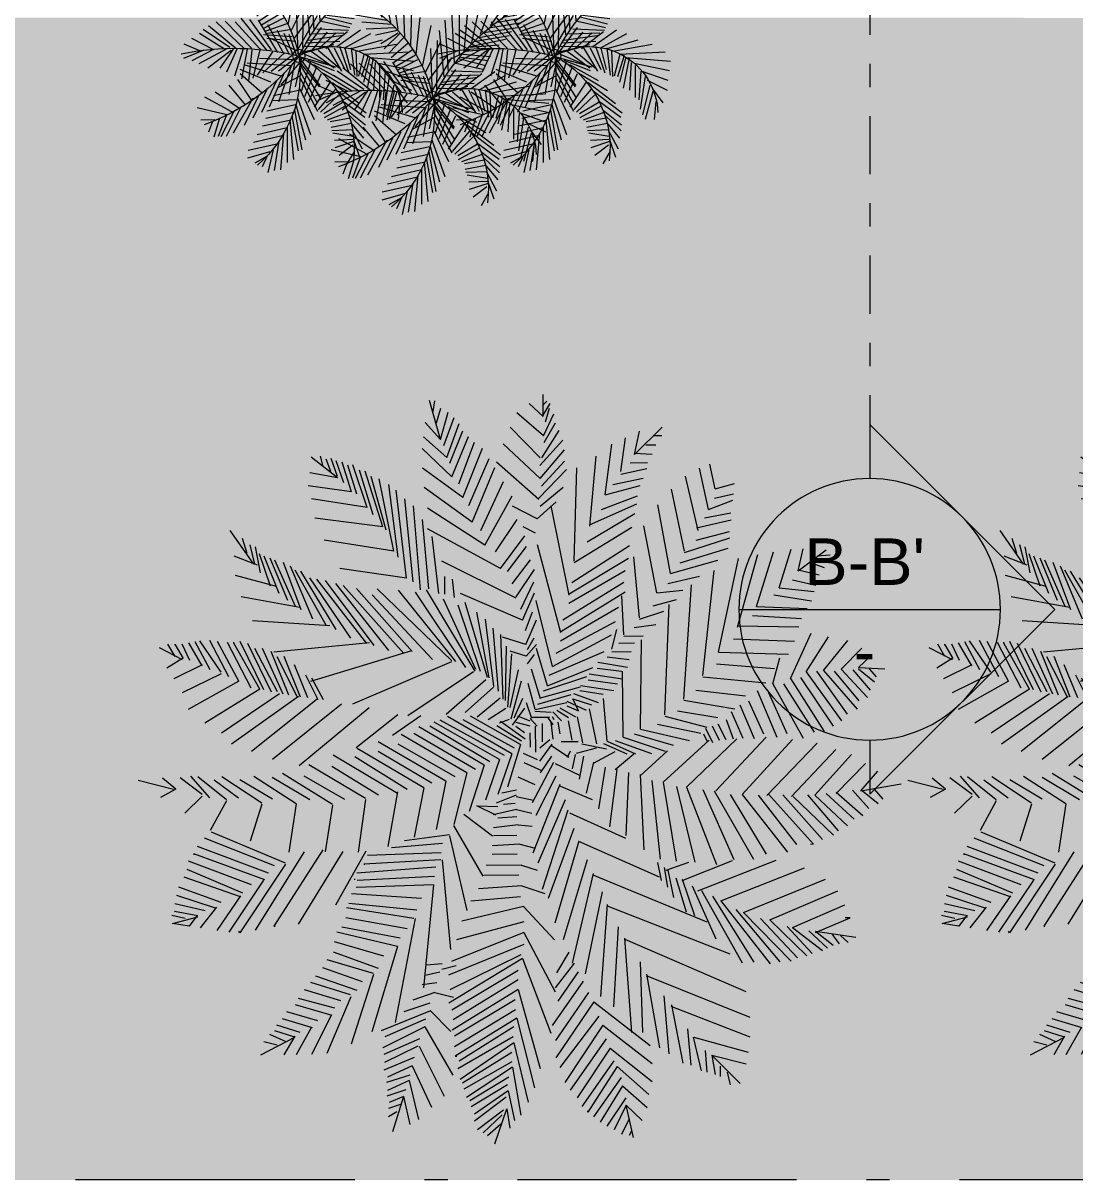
# Model space of a CAD drawing. Header units: metres. Extents: x 8 to 2416, y -346 to 476.
# Drawn here: x 37.079 to 41.602, y 27.957 to 32.933 of the extents above; entities that cross this region are included whole.
import ezdxf
from ezdxf.enums import TextEntityAlignment as Align

# ---------------------------------------------------------------- set-up
doc = ezdxf.new("R2010")
doc.units = ezdxf.units.M
for name, pattern in [('ACAD_ISO10W100', [18, 12, -3, 0, -3]), ('CONTINU', [0]), ('DASHDOT', [1, 0.5, -0.25, 0, -0.25])]:
    doc.linetypes.add(name, pattern=pattern)
for name, color, linetype, lineweight in [('A-ANNO-TEXT', 251, 'Continuous', 13), ('A-SECT-IDEN', 251, 'CONTINU', 9), ('ARBOLES', 86, 'Continuous', 0)]:
    doc.layers.add(name, color=color, linetype=linetype, lineweight=lineweight)
doc.layers.add('grama', color=7, linetype='Continuous', lineweight=0, true_color=0x698c45)
doc.layers.add('SOLAR', color=7, linetype='ACAD_ISO10W100', lineweight=9, true_color=0xff1414)
doc.styles.add('BOLD', font='timesbd.ttf', dxfattribs={"height": 0.45})
doc.styles.add('ESC50-2mm', font='arial.ttf', dxfattribs={"height": 0.1})

# ---------------------------------------------------------------- blocks, each defined once
blk = doc.blocks.new('palma a')
at = {"layer": 'ARBOLES', "color": 87, "true_color": 0x4f6a34}
for p, q in [((1165.1491, 93.9797), (1165.1481, 94.0971)), ((1164.6026, 93.8575), (1164.5432, 94.0642)), ((1164.5634, 94.0063), (1164.5709, 94.0621)), ((1164.5801, 93.9449), (1164.6036, 94.0239)), ((1165.1491, 93.9797), (1165.074, 94.0481)), ((1165.1446, 94.0383), (1165.1686, 94.0616)), ((1165.1491, 93.9866), (1165.1858, 94.0491)), ((1165.1615, 93.9501), (1165.1824, 94.0233)), ((1164.6026, 93.8575), (1164.5195, 93.9465)), ((1164.6026, 93.8575), (1164.6424, 94.0029)), ((1164.6188, 93.8242), (1164.674, 93.9746)), ((1165.1501, 93.8761), (1165.0092, 93.9992)), ((1165.1501, 93.8761), (1165.2049, 93.994)), ((1164.6363, 93.7611), (1164.7005, 93.9412)), ((1164.6519, 93.7303), (1164.7204, 93.902)), ((1165.1324, 93.7585), (1164.9726, 93.9229)), ((1165.1418, 93.7586), (1165.2337, 93.9045)), ((1165.1544, 93.8404), (1165.2154, 93.9448)), ((1165.6355, 93.7768), (1165.7834, 93.9231)), ((1165.6355, 93.7768), (1165.6624, 93.9014)), ((1164.6363, 93.7611), (1164.512, 93.8705)), ((1164.6619, 93.6577), (1164.7504, 93.8726)), ((1164.6987, 93.6212), (1164.7829, 93.8429)), ((1165.1334, 93.648), (1164.9361, 93.8328)), ((1165.1312, 93.7172), (1165.2539, 93.8529)), ((1165.479, 93.5613), (1165.5139, 93.831)), ((1165.5618, 93.6864), (1165.5882, 93.8662)), ((1165.6956, 93.8279), (1165.7494, 93.8284)), ((1165.7355, 93.8782), (1165.7813, 93.8786)), ((1164.0534, 93.6523), (1163.9127, 93.7616)), ((1163.9764, 93.7128), (1163.9624, 93.7684)), ((1164.6619, 93.6577), (1164.5043, 93.8083)), ((1164.7204, 93.5477), (1164.825, 93.8111)), ((1165.1334, 93.648), (1165.2625, 93.8011)), ((1165.3966, 93.3948), (1165.4306, 93.7681)), ((1165.6355, 93.7837), (1165.7287, 93.7776)), ((1164.017, 93.6863), (1163.9922, 93.7514)), ((1164.0534, 93.6592), (1164.0196, 93.7556)), ((1164.0875, 93.6254), (1164.0461, 93.7423)), ((1164.0774, 93.7354), (1164.0774, 93.7354)), ((1164.1281, 93.577), (1164.0774, 93.7354)), ((1164.1554, 93.5645), (1164.1082, 93.7197)), ((1164.2111, 93.4949), (1164.135, 93.7221)), ((1164.7204, 93.5477), (1164.5052, 93.7047)), ((1164.7535, 93.5044), (1164.8617, 93.7552)), ((1164.7709, 93.4169), (1164.8917, 93.7081)), ((1165.1251, 93.5375), (1164.8997, 93.7358)), ((1165.1403, 93.6078), (1165.2629, 93.7415)), ((1165.3144, 93.2076), (1165.3286, 93.705)), ((1165.5619, 93.6725), (1165.7014, 93.7014)), ((1165.613, 93.733), (1165.7045, 93.7338)), ((1166.0295, 93.4833), (1165.981, 93.7039)), ((1166.0659, 93.5941), (1166.0367, 93.7251)), ((1163.9052, 93.6787), (1163.9052, 93.6787)), ((1164.0534, 93.6523), (1163.9052, 93.6787)), ((1164.2425, 93.4557), (1164.1704, 93.6934)), ((1164.2942, 93.392), (1164.2011, 93.6882)), ((1164.3132, 93.3737), (1164.2326, 93.6593)), ((1164.3529, 93.2613), (1164.2755, 93.6474)), ((1165.125, 93.5444), (1165.2728, 93.6976)), ((1165.5198, 93.6169), (1165.681, 93.651)), ((1165.9746, 93.3723), (1165.9068, 93.6618)), ((1164.1281, 93.577), (1163.8976, 93.6095)), ((1164.3764, 93.2301), (1164.3272, 93.616)), ((1164.42, 93.1168), (1164.3665, 93.586)), ((1164.5144, 93.6011), (1164.5144, 93.6011)), ((1164.7709, 93.4169), (1164.5144, 93.6011)), ((1164.8166, 93.3723), (1164.9382, 93.6329)), ((1165.1331, 93.502), (1165.2561, 93.603)), ((1165.479, 93.5613), (1165.665, 93.6113)), ((1165.901, 93.2611), (1165.8329, 93.592)), ((1166.0659, 93.5941), (1166.1681, 93.6226)), ((1163.9146, 93.5406), (1163.9146, 93.5406)), ((1164.2111, 93.4949), (1163.9146, 93.5406)), ((1164.4556, 93.0981), (1164.4113, 93.5398)), ((1164.8378, 93.2932), (1164.9835, 93.5569)), ((1165.1167, 93.4338), (1165.2184, 93.5245)), ((1165.3965, 93.4017), (1165.6472, 93.5144)), ((1165.459, 93.4837), (1165.6522, 93.5565)), ((1166.0295, 93.4833), (1166.1596, 93.5328)), ((1166.0615, 93.5448), (1166.1636, 93.5668)), ((1164.4945, 93.0553), (1164.4577, 93.5039)), ((1164.8378, 93.2932), (1164.5318, 93.4908)), ((1165.1167, 93.4338), (1164.9856, 93.5017)), ((1165.288, 93.0278), (1165.1906, 93.5035)), ((1165.3825, 93.312), (1165.6369, 93.4622)), ((1165.8275, 93.143), (1165.7591, 93.5085)), ((1166.0086, 93.4386), (1166.1484, 93.4667)), ((1164.2942, 93.392), (1163.932, 93.4371)), ((1164.5394, 93.0604), (1164.5065, 93.4311)), ((1164.8957, 93.2577), (1165.0099, 93.4298)), ((1165.108, 93.3577), (1165.0425, 93.3917)), ((1165.7539, 93.0388), (1165.6855, 93.3973)), ((1165.9652, 93.386), (1166.1512, 93.4291)), ((1163.4803, 93.371), (1163.6052, 93.1925)), ((1164.9211, 93.1696), (1164.5328, 93.3803)), ((1164.5578, 93.3391), (1164.5578, 93.3391)), ((1164.5934, 93.0355), (1164.5578, 93.3391)), ((1164.9211, 93.1696), (1165.0511, 93.3434)), ((1165.3144, 93.2007), (1165.6203, 93.3899)), ((1165.9011, 93.2542), (1166.1427, 93.3323)), ((1165.9639, 93.3209), (1166.1412, 93.3667)), ((1163.5713, 93.2499), (1163.5463, 93.3285)), ((1163.5879, 93.296), (1163.5879, 93.296)), ((1163.6134, 93.1926), (1163.5879, 93.296)), ((1163.6422, 93.1467), (1163.6167, 93.2849)), ((1164.3529, 93.2613), (1163.9823, 93.3202)), ((1164.9585, 93.1525), (1165.0597, 93.2861)), ((1165.2432, 92.8271), (1165.1179, 93.2956)), ((1165.301, 93.0941), (1165.6088, 93.2909)), ((1165.8788, 93.1991), (1166.1339, 93.2782)), ((1166.406, 93.0653), (1166.4694, 93.273)), ((1166.5077, 93.1559), (1166.5347, 93.2736)), ((1166.5077, 93.1559), (1166.6559, 93.2678)), ((1163.6274, 93.1863), (1163.5036, 93.2345)), ((1163.6967, 93.0759), (1163.6376, 93.2481)), ((1163.7428, 93.0361), (1163.6629, 93.2353)), ((1163.7889, 92.9981), (1163.6953, 93.2241)), ((1163.7201, 93.2143), (1163.7201, 93.2143)), ((1163.8292, 92.9666), (1163.7201, 93.2143)), ((1165.0047, 93.0115), (1164.6083, 93.2083)), ((1164.9834, 93.0874), (1165.0818, 93.2151)), ((1165.2879, 93.0347), (1165.6031, 93.2239)), ((1165.6619, 92.9067), (1165.631, 93.2311)), ((1165.8275, 93.143), (1166.0785, 93.2143)), ((1166.0828, 92.724), (1166.1903, 93.2222)), ((1166.1842, 92.8561), (1166.2926, 93.2438)), ((1166.2857, 92.9675), (1166.3764, 93.2584)), ((1166.6081, 93.2363), (1166.678, 93.2427)), ((1163.8593, 92.9487), (1163.7655, 93.2016)), ((1163.9216, 92.8993), (1163.8034, 93.1808)), ((1163.9946, 92.8644), (1163.8275, 93.1599)), ((1164.046, 92.8447), (1163.8575, 93.1544)), ((1164.42, 93.1168), (1164.0659, 93.1689)), ((1165.0047, 93.0184), (1165.1021, 93.1643)), ((1165.2858, 92.9844), (1165.5858, 93.1581)), ((1166.0001, 92.5989), (1166.0604, 93.1589)), ((1166.5077, 93.1629), (1166.6197, 93.1362)), ((1166.5707, 93.2014), (1166.6463, 93.1751)), ((1163.7282, 93.0737), (1163.5104, 93.131)), ((1164.1244, 92.7973), (1163.9062, 93.1202)), ((1164.2092, 92.7696), (1163.9431, 93.1126)), ((1164.2486, 92.758), (1163.9898, 93.1056)), ((1164.3269, 92.7318), (1164.0438, 93.0887)), ((1164.6258, 93.0324), (1164.625, 93.1265)), ((1164.6758, 93.0155), (1164.6667, 93.1121)), ((1165.0303, 92.9533), (1165.099, 93.098)), ((1165.2542, 92.8957), (1165.5782, 93.0965)), ((1165.8125, 93.089), (1165.9817, 93.1289)), ((1166.4773, 93.1083), (1166.6014, 93.0805)), ((1164.4071, 92.7161), (1164.0831, 93.0793)), ((1164.4508, 92.7271), (1164.1544, 93.0628)), ((1164.5589, 92.6839), (1164.2382, 93.0289)), ((1164.6623, 92.6769), (1164.2642, 93.0602)), ((1164.6828, 92.6734), (1164.3779, 93.0532)), ((1164.7369, 92.6412), (1164.4696, 93.0425)), ((1164.7861, 92.6227), (1164.5274, 93.0556)), ((1165.0387, 92.8943), (1164.7085, 93.0365)), ((1165.0387, 92.8943), (1165.1032, 93.04)), ((1165.2431, 92.834), (1165.5861, 93.0442)), ((1165.5788, 92.8162), (1165.5676, 93.0233)), ((1165.7539, 93.0388), (1165.8935, 93.0538)), ((1165.8987, 92.4737), (1165.9399, 93.0819)), ((1165.9399, 93.0819), (1165.9399, 93.0819)), ((1166.3784, 93.0286), (1166.5779, 92.9977)), ((1166.406, 93.0653), (1166.5926, 93.0462)), ((1163.8526, 92.9613), (1163.5408, 93.0178)), ((1164.7909, 92.6302), (1164.6179, 93.0054)), ((1164.8152, 92.6208), (1164.6963, 92.9734)), ((1164.8522, 92.5888), (1164.7336, 92.9883)), ((1164.7336, 92.9883), (1164.7336, 92.9883)), ((1165.1982, 92.6471), (1165.1112, 92.9986)), ((1165.2418, 92.7841), (1165.5498, 92.9636)), ((1165.7355, 92.971), (1165.859, 93.0048)), ((1165.7969, 92.3899), (1165.8197, 92.9772)), ((1166.2857, 92.9675), (1166.5561, 92.9561)), ((1164.8612, 92.5866), (1164.7962, 92.9358)), ((1164.8855, 92.5407), (1164.8413, 92.8995)), ((1165.0555, 92.8382), (1165.0923, 92.9385)), ((1165.6619, 92.8998), (1165.792, 92.9424)), ((1166.2636, 92.918), (1166.5249, 92.903)), ((1164.012, 92.8641), (1163.6006, 92.89)), ((1164.9103, 92.5159), (1164.8831, 92.852)), ((1165.0563, 92.7633), (1165.1127, 92.895)), ((1165.2181, 92.7185), (1165.5343, 92.8866)), ((1165.5142, 92.7397), (1165.5413, 92.8435)), ((1165.6342, 92.8548), (1165.7498, 92.8712)), ((1166.1841, 92.863), (1166.5103, 92.859)), ((1163.3748, 92.6292), (1163.2954, 92.7785)), ((1163.4327, 92.6172), (1163.3196, 92.7839)), ((1163.4748, 92.5917), (1163.3735, 92.7849)), ((1163.5271, 92.5687), (1163.4136, 92.7798)), ((1163.5018, 92.7708), (1163.5018, 92.7757)), ((1163.6611, 92.5222), (1163.535, 92.7806)), ((1164.9355, 92.4721), (1164.9242, 92.8173)), ((1165.0563, 92.7633), (1164.9326, 92.8036)), ((1165.0645, 92.7383), (1165.1016, 92.8001)), ((1165.1982, 92.6471), (1165.5135, 92.8156)), ((1165.5788, 92.8093), (1165.6813, 92.8102)), ((1165.6671, 92.3128), (1165.6722, 92.7894)), ((1166.1624, 92.7941), (1166.4882, 92.7816)), ((1166.4662, 92.5823), (1166.5759, 92.825)), ((1166.5498, 92.6176), (1166.6693, 92.8051)), ((1166.6429, 92.6253), (1166.7719, 92.7853)), ((1163.1026, 92.7475), (1163.2265, 92.6845)), ((1163.1884, 92.7006), (1163.1502, 92.7656)), ((1163.1906, 92.7631), (1163.1847, 92.763)), ((1163.2324, 92.6894), (1163.1906, 92.7631)), ((1163.2667, 92.6783), (1163.2256, 92.7663)), ((1163.3326, 92.6509), (1163.261, 92.7736)), ((1163.5938, 92.5312), (1163.4678, 92.7742)), ((1163.6391, 92.5253), (1163.5018, 92.7708)), ((1163.7016, 92.511), (1163.5755, 92.7694)), ((1163.7332, 92.5113), (1163.6137, 92.7421)), ((1163.7636, 92.5), (1163.6538, 92.7432)), ((1163.7933, 92.4945), (1163.6997, 92.7263)), ((1164.2243, 92.7722), (1163.7137, 92.7233)), ((1164.4479, 92.7298), (1163.9089, 92.5671)), ((1164.9484, 92.4663), (1164.954, 92.7546)), ((1164.9605, 92.4309), (1164.9827, 92.7143)), ((1165.0579, 92.7011), (1164.9738, 92.728)), ((1165.0579, 92.7011), (1165.1133, 92.7638)), ((1165.1711, 92.5432), (1165.1134, 92.743)), ((1165.1815, 92.601), (1165.4738, 92.7265)), ((1165.5143, 92.7259), (1165.6168, 92.7268)), ((1165.5515, 92.7714), (1165.6349, 92.7722)), ((1166.0828, 92.724), (1166.4557, 92.7134)), ((1166.736, 92.633), (1166.8469, 92.7445)), ((1163.1447, 92.6393), (1163.2323, 92.6944)), ((1163.3325, 92.6558), (1163.1805, 92.5804)), ((1163.2265, 92.6845), (1163.2265, 92.6845)), ((1163.8391, 92.4876), (1163.7315, 92.6988)), ((1163.8553, 92.4835), (1163.7699, 92.7)), ((1163.8957, 92.4801), (1163.8242, 92.6563)), ((1164.6598, 92.6724), (1164.1332, 92.4458)), ((1165.0652, 92.6614), (1165.1024, 92.7117)), ((1165.4403, 92.6699), (1165.5989, 92.6437)), ((1165.4902, 92.6979), (1165.6061, 92.6835)), ((1166.072, 92.6607), (1166.3818, 92.6365)), ((1166.3732, 92.5538), (1166.4093, 92.6923)), ((1166.8291, 92.6407), (1166.8938, 92.7035)), ((1163.4328, 92.6073), (1163.2262, 92.5059)), ((1163.9509, 92.4688), (1163.8851, 92.6015)), ((1164.7778, 92.6192), (1164.4274, 92.3842)), ((1164.973, 92.4281), (1165.017, 92.6283)), ((1165.1345, 92.4738), (1165.0865, 92.6323)), ((1165.1499, 92.518), (1165.3808, 92.5931)), ((1165.1711, 92.5432), (1165.4126, 92.6421)), ((1165.3942, 92.6074), (1165.5715, 92.5813)), ((1165.4369, 92.6378), (1165.5663, 92.6216)), ((1165.5743, 92.2705), (1165.5712, 92.6227)), ((1166.0001, 92.592), (1166.3359, 92.5604)), ((1166.5498, 92.6176), (1166.7384, 92.3568)), ((1166.6054, 92.6212), (1166.769, 92.392)), ((1166.6429, 92.6253), (1166.8218, 92.4197)), ((1166.6996, 92.622), (1166.8302, 92.4637)), ((1166.736, 92.633), (1166.8771, 92.4823)), ((1166.7992, 92.6287), (1166.8917, 92.5199)), ((1166.8291, 92.6407), (1166.969, 92.6351)), ((1166.8292, 92.6338), (1166.9137, 92.5655)), ((1166.8853, 92.6352), (1166.9233, 92.5913)), ((1163.1805, 92.5804), (1163.1805, 92.5804)), ((1163.5271, 92.5687), (1163.2582, 92.4183)), ((1163.9793, 92.4693), (1163.9163, 92.584)), ((1164.8427, 92.5754), (1164.6329, 92.391)), ((1164.8842, 92.5363), (1164.7327, 92.4017)), ((1164.9775, 92.3689), (1165.0333, 92.5697)), ((1165.107, 92.4184), (1165.0685, 92.5562)), ((1165.1344, 92.4808), (1165.3482, 92.5379)), ((1165.3482, 92.5448), (1165.5255, 92.5187)), ((1165.389, 92.5759), (1165.5453, 92.5542)), ((1166.3732, 92.5538), (1166.5342, 92.2652)), ((1166.4283, 92.5543), (1166.5921, 92.2963)), ((1166.4662, 92.5823), (1166.6457, 92.3007)), ((1166.5196, 92.5878), (1166.6941, 92.3298)), ((1163.6391, 92.5253), (1163.347, 92.3451)), ((1163.745, 92.5015), (1163.4356, 92.2916)), ((1163.845, 92.4876), (1163.489, 92.2329)), ((1163.945, 92.4737), (1163.595, 92.1943)), ((1164.92, 92.4774), (1164.7975, 92.3776)), ((1164.995, 92.3725), (1165.0399, 92.4786)), ((1165.1209, 92.4467), (1165.2981, 92.4982)), ((1165.3366, 92.4101), (1165.3064, 92.4752)), ((1165.3064, 92.4752), (1165.4063, 92.4434)), ((1165.3113, 92.503), (1165.4422, 92.4558)), ((1165.3437, 92.5197), (1165.4677, 92.4997)), ((1165.4906, 92.2491), (1165.4699, 92.4768)), ((1165.8987, 92.4668), (1166.1694, 92.4208)), ((1165.9629, 92.5214), (1166.227, 92.491)), ((1166.2897, 92.5186), (1166.3944, 92.2708)), ((1166.3424, 92.5247), (1166.4468, 92.2892)), ((1164.0744, 92.4453), (1163.707, 92.1509)), ((1164.2215, 92.4268), (1163.8483, 92.1176)), ((1164.9498, 92.4234), (1164.8564, 92.3633)), ((1164.986, 92.3344), (1165.051, 92.4248)), ((1165.0888, 92.3698), (1165.0601, 92.4525)), ((1165.1051, 92.4081), (1165.1913, 92.4031)), ((1165.107, 92.4184), (1165.2744, 92.4544)), ((1165.2003, 92.4054), (1165.2473, 92.3574)), ((1165.2208, 92.4149), (1165.2831, 92.375)), ((1165.2374, 92.4264), (1165.3217, 92.3788)), ((1165.2744, 92.4613), (1165.3773, 92.4138)), ((1165.2745, 92.4365), (1165.3366, 92.4101)), ((1165.4348, 92.2348), (1165.3959, 92.4209)), ((1165.8642, 92.4109), (1166.0799, 92.3744)), ((1166.1496, 92.4077), (1166.2128, 92.2641)), ((1166.1972, 92.4418), (1166.2733, 92.2629)), ((1166.2434, 92.4642), (1166.323, 92.2881)), ((1164.3745, 92.3887), (1164.1528, 92.2141)), ((1164.4979, 92.3848), (1164.3461, 92.2799)), ((1164.917, 92.1517), (1164.5687, 92.3509)), ((1164.943, 92.1722), (1164.5994, 92.3613)), ((1164.9813, 92.1819), (1164.6389, 92.3812)), ((1164.9965, 92.2111), (1164.7232, 92.3624)), ((1165.0279, 92.2316), (1164.7622, 92.3822)), ((1164.968, 92.3643), (1164.9153, 92.3441)), ((1164.9212, 92.3545), (1164.9212, 92.3545)), ((1165.0525, 92.259), (1164.9212, 92.3545)), ((1165.0798, 92.3283), (1165.0051, 92.3484)), ((1165.0796, 92.3559), (1165.0141, 92.383)), ((1165.0795, 92.3698), (1165.1171, 92.3286)), ((1165.0887, 92.3767), (1165.1819, 92.3776)), ((1165.1726, 92.3775), (1165.2009, 92.3363)), ((1165.2016, 92.2603), (1165.1915, 92.35)), ((1165.1969, 92.3801), (1165.2051, 92.3648)), ((1165.2386, 92.2883), (1165.2287, 92.3504)), ((1165.3041, 92.2543), (1165.2846, 92.3578)), ((1165.3602, 92.241), (1165.331, 92.3789)), ((1165.7969, 92.383), (1166.0211, 92.3228)), ((1166.1233, 92.3651), (1166.1615, 92.2619)), ((1164.7414, 92.0811), (1164.393, 92.2853)), ((1164.7875, 92.0977), (1164.46, 92.289)), ((1164.835, 92.1214), (1164.4867, 92.3255)), ((1164.8652, 92.1388), (1164.5459, 92.3282)), ((1165.0338, 92.2498), (1164.9012, 92.3313)), ((1165.0496, 92.2942), (1165.0035, 92.3265)), ((1165.0808, 92.2178), (1165.0801, 92.2938)), ((1165.109, 92.1904), (1165.1078, 92.3286)), ((1165.1458, 92.246), (1165.1449, 92.3427)), ((1165.6338, 92.2878), (1165.8416, 92.2281)), ((1165.6671, 92.3128), (1165.9286, 92.2529)), ((1165.7572, 92.3389), (1165.9891, 92.2909)), ((1166.0028, 92.2881), (1166.0218, 92.2468)), ((1166.0131, 92.3181), (1166.0515, 92.2415)), ((1166.049, 92.33), (1166.087, 92.2543)), ((1166.0802, 92.3417), (1166.1213, 92.2575)), ((1164.6302, 92.0357), (1164.27, 92.2447)), ((1164.6801, 92.0584), (1164.3771, 92.2325)), ((1165.0279, 92.2316), (1164.9594, 92.0041)), ((1165.1949, 92.2326), (1165.1299, 92.1423)), ((1165.1845, 92.2569), (1165.1311, 92.2123)), ((1165.1926, 92.2257), (1165.2863, 92.1644)), ((1165.2441, 92.2469), (1165.3345, 92.2477)), ((1165.3543, 92.2354), (1165.4865, 92.2077)), ((1165.47, 92.2364), (1165.5944, 92.1817)), ((1165.4906, 92.2491), (1165.6403, 92.1813)), ((1165.5318, 92.2523), (1165.7263, 92.1829)), ((1165.5743, 92.2705), (1165.7986, 92.1965)), ((1165.7887, 92.0307), (1166.0334, 92.2538)), ((1165.9123, 92.0041), (1166.1814, 92.2621)), ((1166.0687, 91.9848), (1166.3375, 92.2703)), ((1166.2087, 91.9653), (1166.4774, 92.2578)), ((1166.3403, 91.9595), (1166.6092, 92.2382)), ((1166.5342, 92.2652), (1166.5342, 92.2652)), ((1164.3723, 91.9693), (1164.0299, 92.1735)), ((1164.425, 91.9908), (1164.1462, 92.1651)), ((1164.513, 92.0002), (1164.1588, 92.2092)), ((1164.5566, 92.0246), (1164.2698, 92.1931)), ((1164.9813, 92.1819), (1164.9069, 91.9642)), ((1165.1187, 92.1491), (1165.0438, 92.183)), ((1165.1934, 92.1686), (1165.1322, 92.0796)), ((1165.2927, 92.1964), (1165.2769, 92.1616)), ((1165.3187, 92.1785), (1165.3029, 92.1024)), ((1165.3268, 92.1854), (1165.4335, 92.214)), ((1165.363, 92.1682), (1165.3398, 92.0469)), ((1165.4178, 92.131), (1165.5323, 92.1942)), ((1165.5332, 92.0975), (1165.6311, 92.1812)), ((1165.6651, 92.0641), (1165.8119, 92.1966)), ((1166.4719, 91.9538), (1166.7082, 92.2045)), ((1166.5952, 91.9618), (1166.7906, 92.1776)), ((1164.2022, 91.9431), (1163.9011, 92.123)), ((1164.2718, 91.9606), (1164.0228, 92.1141)), ((1164.835, 92.1214), (1164.755, 91.874)), ((1164.917, 92.1517), (1164.8425, 91.934)), ((1165.0454, 92.1346), (1165.1362, 92.094)), ((1165.2039, 92.136), (1165.0907, 91.9209)), ((1165.2121, 92.1292), (1165.3431, 92.0682)), ((1165.4177, 92.1379), (1165.3781, 91.9718)), ((1165.4792, 92.1096), (1165.4435, 91.8883)), ((1165.5414, 92.0975), (1165.503, 91.7933)), ((1166.7102, 91.9697), (1166.8651, 92.1299)), ((1162.9914, 92.041), (1163.1798, 91.9933)), ((1163.1915, 91.9934), (1163.1205, 92.052)), ((1163.3327, 91.9651), (1163.2145, 92.0528)), ((1163.3728, 91.9469), (1163.2721, 92.0632)), ((1163.4622, 91.9366), (1163.3084, 92.0586)), ((1163.5262, 91.9444), (1163.3962, 92.0413)), ((1163.6503, 91.9185), (1163.4376, 92.0597)), ((1163.7066, 91.9402), (1163.5335, 92.0425)), ((1163.8324, 91.9152), (1163.6079, 92.0612)), ((1163.9059, 91.9362), (1163.7056, 92.0555)), ((1164.0263, 91.912), (1163.7605, 92.0774)), ((1164.0916, 91.9378), (1163.8752, 92.0628)), ((1164.6302, 92.0357), (1164.5796, 91.7787)), ((1164.7414, 92.0811), (1164.6733, 91.8042)), ((1165.0131, 92.0584), (1165.1039, 92.0177)), ((1165.2158, 92.0631), (1165.11, 91.8526)), ((1165.6033, 92.0819), (1165.5901, 91.7454)), ((1165.665, 92.071), (1165.685, 91.6706)), ((1165.7275, 92.0388), (1165.7716, 91.6201)), ((1166.8417, 91.9847), (1166.9312, 92.0891)), ((1163.1915, 91.9934), (1163.1097, 91.9483)), ((1164.3722, 91.9792), (1164.3219, 91.6877)), ((1164.513, 92.0002), (1164.4625, 91.7382)), ((1165.0065, 91.9882), (1164.9286, 91.9721)), ((1165.2379, 92.0189), (1165.0931, 91.6515)), ((1165.2317, 92.0119), (1165.4095, 91.9375)), ((1165.7887, 92.0307), (1165.8582, 91.6099)), ((1165.8597, 92.0073), (1165.9575, 91.6045)), ((1165.9123, 92.0041), (1166.0722, 91.5911)), ((1165.9999, 91.9912), (1166.1647, 91.6178)), ((1166.0605, 91.9847), (1166.2693, 91.6205)), ((1166.7102, 91.9766), (1166.851, 91.8535)), ((1166.7967, 91.9886), (1166.8838, 91.8894)), ((1166.8417, 91.9847), (1167.0551, 92.0211)), ((1166.8499, 91.9848), (1166.9327, 91.9164)), ((1166.9125, 91.9935), (1166.9587, 91.9401)), ((1163.3328, 91.9552), (1163.2396, 91.8656)), ((1163.4622, 91.9317), (1163.3755, 91.773)), ((1163.6504, 91.9136), (1163.5875, 91.7157)), ((1163.8324, 91.9152), (1163.7936, 91.6583)), ((1164.2023, 91.9382), (1164.1636, 91.6567)), ((1165.0058, 91.9616), (1164.8992, 91.9192)), ((1164.9991, 91.917), (1164.9372, 91.9107)), ((1165.0058, 91.9547), (1165.0965, 91.9348)), ((1165.2654, 91.9367), (1165.1203, 91.599)), ((1165.4095, 91.9375), (1165.4095, 91.9375)), ((1165.4095, 91.9375), (1165.4095, 91.9375)), ((1166.1455, 91.9656), (1166.3367, 91.6463)), ((1166.2087, 91.9653), (1166.4498, 91.6566)), ((1166.2936, 91.9611), (1166.4978, 91.6977)), ((1166.3484, 91.9665), (1166.5893, 91.6993)), ((1166.4255, 91.9623), (1166.6375, 91.7258)), ((1166.4801, 91.9539), (1166.6957, 91.7486)), ((1166.5574, 91.9634), (1166.7206, 91.7707)), ((1166.5952, 91.9618), (1166.7693, 91.7976)), ((1166.6569, 91.9701), (1166.8062, 91.833)), ((1164.0263, 91.9071), (1163.9874, 91.66)), ((1164.7257, 91.859), (1164.7257, 91.859)), ((1164.8795, 91.7419), (1164.7257, 91.859)), ((1164.7958, 91.904), (1164.9074, 91.9)), ((1164.8961, 91.8555), (1164.7958, 91.904)), ((1165.0064, 91.8856), (1164.8833, 91.8569)), ((1165.0064, 91.8856), (1165.0888, 91.8656)), ((1165.2802, 91.8811), (1165.1441, 91.4586)), ((1165.2889, 91.8674), (1165.5883, 91.7319)), ((1166.851, 91.8535), (1166.851, 91.8535)), ((1164.8285, 91.5293), (1164.6734, 91.7993)), ((1165.0154, 91.8028), (1164.884, 91.7878)), ((1165.0078, 91.846), (1164.9082, 91.8393)), ((1165.0154, 91.8028), (1165.0895, 91.7966)), ((1163.7179, 91.5847), (1163.3451, 91.7314)), ((1163.7765, 91.599), (1163.3815, 91.7632)), ((1164.6503, 91.7498), (1164.4098, 91.718)), ((1164.6504, 91.7448), (1164.742, 91.346)), ((1165.0086, 91.746), (1164.8848, 91.7449)), ((1165.3125, 91.7833), (1165.1758, 91.4112)), ((1163.6859, 91.546), (1163.3078, 91.6868)), ((1163.9756, 91.6698), (1163.7148, 91.2629)), ((1164.6133, 91.7041), (1164.3416, 91.6806)), ((1165.0245, 91.6993), (1164.8766, 91.6911)), ((1165.0245, 91.6993), (1165.1069, 91.6793)), ((1165.1069, 91.6793), (1165.1069, 91.6793)), ((1165.3392, 91.7159), (1165.2115, 91.2796)), ((1165.3368, 91.7159), (1165.7672, 91.5263)), ((1166.5893, 91.6993), (1166.5728, 91.6991)), ((1163.5949, 91.4837), (1163.26, 91.6095)), ((1163.2885, 91.6489), (1163.2886, 91.644)), ((1163.6657, 91.5092), (1163.2885, 91.6489)), ((1163.8758, 91.6591), (1163.6152, 91.2423)), ((1164.0814, 91.6609), (1163.844, 91.2739)), ((1164.2047, 91.662), (1164.0428, 91.3744)), ((1164.6045, 91.6161), (1164.1936, 91.5928)), ((1164.6056, 91.6541), (1164.2127, 91.6391)), ((1164.6104, 91.6162), (1164.6557, 91.138)), ((1165.0095, 91.6461), (1164.8776, 91.6449)), ((1165.384, 91.6167), (1165.2558, 91.1908)), ((1165.8042, 91.5611), (1165.925, 91.6036)), ((1165.8885, 91.5066), (1166.1579, 91.6126)), ((1165.9729, 91.4521), (1166.3908, 91.6146)), ((1163.5495, 91.4391), (1163.2523, 91.5653)), ((1163.7765, 91.594), (1163.5331, 91.2268)), ((1164.5767, 91.5769), (1164.157, 91.5463)), ((1164.1936, 91.5928), (1164.1994, 91.5928)), ((1165.0337, 91.5889), (1164.8446, 91.5872)), ((1165.0337, 91.5889), (1165.1162, 91.562)), ((1165.1162, 91.562), (1165.1162, 91.562)), ((1165.4147, 91.5439), (1165.3038, 91.0663)), ((1165.7572, 91.6021), (1165.7767, 91.5056)), ((1165.7935, 91.5761), (1165.8106, 91.4706)), ((1165.8135, 91.5612), (1165.8427, 91.4164)), ((1166.0945, 91.3979), (1166.5403, 91.5745)), ((1163.5372, 91.4193), (1163.2368, 91.5251)), ((1163.6598, 91.5091), (1163.4743, 91.2312)), ((1164.1414, 91.5134), (1164.1473, 91.5134)), ((1164.5646, 91.4826), (1164.1535, 91.4691)), ((1164.5691, 91.5269), (1164.1574, 91.506)), ((1164.5646, 91.4826), (1164.5107, 90.9345)), ((1165.0186, 91.5347), (1164.8328, 91.5331)), ((1165.413, 91.5369), (1166.021, 91.2867)), ((1165.8559, 91.5209), (1165.9114, 91.3388)), ((1165.8885, 91.5135), (1165.9554, 91.3207)), ((1166.2162, 91.3368), (1166.6527, 91.5133)), ((1163.4027, 91.3589), (1163.1965, 91.4261)), ((1163.4342, 91.39), (1163.2074, 91.4707)), ((1163.5372, 91.4242), (1163.4096, 91.2405)), ((1164.5001, 91.411), (1164.1284, 91.4346)), ((1165.0277, 91.4195), (1164.7641, 91.396)), ((1165.0347, 91.4784), (1164.8046, 91.4625)), ((1165.0347, 91.4784), (1165.1584, 91.438)), ((1165.4636, 91.4464), (1165.3732, 91.0093)), ((1165.9425, 91.4775), (1166.0688, 91.1961)), ((1165.9915, 91.4523), (1166.2093, 91.0674)), ((1166.0506, 91.4227), (1166.2718, 91.071)), ((1166.3564, 91.2966), (1166.7185, 91.4518)), ((1163.3485, 91.3451), (1163.1866, 91.3821)), ((1163.4085, 91.3638), (1163.3214, 91.2545)), ((1164.4604, 91.3041), (1164.1016, 91.3601)), ((1164.4764, 91.3492), (1164.1127, 91.3845)), ((1165.0439, 91.3679), (1164.7157, 91.289)), ((1165.0439, 91.3679), (1165.2099, 91.1898)), ((1165.4902, 91.3788), (1165.4534, 90.888)), ((1165.489, 91.3718), (1166.1436, 91.1151)), ((1166.0945, 91.3979), (1166.3584, 91.0618)), ((1166.4779, 91.2562), (1166.7564, 91.3761)), ((1163.2411, 91.3038), (1163.171, 91.3204)), ((1163.1743, 91.2779), (1163.3091, 91.3136)), ((1163.1855, 91.3421), (1163.1914, 91.3422)), ((1163.3091, 91.3186), (1163.1855, 91.3421)), ((1163.3032, 91.3185), (1163.2626, 91.2639)), ((1164.4235, 91.2488), (1164.0972, 91.3075)), ((1164.4663, 91.3041), (1164.3596, 90.7506)), ((1166.1751, 91.3527), (1166.4091, 91.0722)), ((1166.2162, 91.3368), (1166.4701, 91.0766)), ((1166.3074, 91.3039), (1166.5031, 91.0942)), ((1166.3564, 91.2966), (1166.5538, 91.1049)), ((1166.5993, 91.2297), (1166.785, 91.3073)), ((1166.785, 91.3073), (1166.757, 91.307)), ((1163.2626, 91.2639), (1163.1743, 91.2779)), ((1163.5331, 91.2268), (1163.5271, 91.2366)), ((1163.7148, 91.2629), (1163.7207, 91.263)), ((1164.3862, 91.1985), (1164.0761, 91.2573)), ((1165.045, 91.287), (1164.6878, 91.1897)), ((1165.5487, 91.2588), (1165.5228, 90.8337)), ((1166.4478, 91.2609), (1166.581, 91.1179)), ((1166.4779, 91.2562), (1166.6374, 91.1333)), ((1166.5638, 91.2389), (1166.6642, 91.1456)), ((1166.5992, 91.2366), (1166.8138, 91.2039)), ((1166.5992, 91.2366), (1166.6931, 91.1614)), ((1164.3009, 91.1036), (1164.0364, 91.1801)), ((1164.3736, 91.1553), (1164.0499, 91.2314)), ((1165.0451, 91.2298), (1164.66, 91.0744)), ((1165.0451, 91.2298), (1165.2124, 90.9135)), ((1165.5822, 91.2), (1165.6196, 90.6961)), ((1165.5838, 91.1931), (1166.2293, 90.9156)), ((1166.6878, 91.2188), (1166.7259, 91.1692)), ((1166.7336, 91.2135), (1166.7743, 91.1754)), ((1164.2719, 91.038), (1164.0315, 91.1243)), ((1164.3736, 91.1553), (1164.2367, 90.7002)), ((1165.0461, 91.1659), (1164.6437, 91.0028)), ((1165.0304, 91.11), (1164.6525, 90.9241)), ((1165.286, 91.1238), (1165.2197, 91.0137)), ((1164.2457, 91.0111), (1163.9984, 91.0829)), ((1164.6109, 91.0621), (1164.5275, 91.0556)), ((1164.6085, 91.0332), (1164.6856, 91.0534)), ((1165.0381, 91.0916), (1164.6455, 90.8533)), ((1165.0381, 91.0916), (1165.1896, 90.6923)), ((1165.3146, 91.0664), (1165.2133, 90.9343)), ((1165.6661, 91.0733), (1165.6775, 90.6967)), ((1164.1571, 90.9197), (1163.9384, 90.9966)), ((1164.1864, 90.9661), (1163.9757, 91.0411)), ((1164.2457, 91.0061), (1164.1256, 90.6351)), ((1164.5978, 91.0178), (1164.5199, 90.9998)), ((1165.015, 91.0272), (1164.6615, 90.8146)), ((1165.3354, 91.0205), (1165.2264, 90.8638)), ((1165.6973, 91.0007), (1166.2491, 90.7776)), ((1165.699, 91.0076), (1165.7683, 90.6145)), ((1164.1233, 90.8965), (1163.9113, 90.9637)), ((1164.5821, 90.9619), (1164.5042, 90.9497)), ((1165.0149, 90.9256), (1164.6632, 90.7084)), ((1165.0154, 90.9773), (1164.67, 90.7647)), ((1165.0149, 90.9256), (1165.1337, 90.5053)), ((1165.3621, 90.9701), (1165.1964, 90.7338)), ((1164.0395, 90.8264), (1163.8452, 90.8785)), ((1164.0715, 90.8652), (1163.8771, 90.923)), ((1164.1234, 90.8867), (1163.9969, 90.5846)), ((1164.5709, 90.9095), (1164.4552, 90.8695)), ((1164.5709, 90.9095), (1164.6716, 90.8844)), ((1165.0002, 90.8714), (1164.6762, 90.6764)), ((1165.3902, 90.9095), (1165.2148, 90.6542)), ((1165.7915, 90.8919), (1165.8184, 90.5826)), ((1163.9486, 90.7584), (1163.7839, 90.8069)), ((1164.0245, 90.7871), (1163.8301, 90.8446)), ((1164.5485, 90.8119), (1164.2865, 90.7056)), ((1164.5454, 90.852), (1164.4058, 90.8066)), ((1164.5485, 90.8119), (1164.6578, 90.7024)), ((1165.0007, 90.8176), (1164.6767, 90.6206)), ((1165.419, 90.8601), (1165.2166, 90.5613)), ((1165.419, 90.8601), (1165.7192, 90.6279)), ((1165.8292, 90.8361), (1166.25, 90.674)), ((1165.8321, 90.843), (1165.8924, 90.5327)), ((1163.7603, 90.77), (1163.7603, 90.77)), ((1163.9193, 90.722), (1163.7603, 90.77)), ((1164.0186, 90.7871), (1163.9147, 90.5789)), ((1164.5219, 90.7673), (1164.3047, 90.6731)), ((1165.008, 90.7736), (1164.6809, 90.5704)), ((1165.008, 90.7736), (1165.1018, 90.4014)), ((1165.4452, 90.7831), (1165.2376, 90.5103)), ((1166.2491, 90.7776), (1166.2491, 90.7776)), ((1163.78, 90.6473), (1163.6935, 90.685)), ((1163.8258, 90.6719), (1163.7197, 90.7055)), ((1163.8549, 90.696), (1163.7307, 90.7353)), ((1163.9134, 90.722), (1163.8325, 90.5782)), ((1164.2865, 90.7056), (1164.2865, 90.7056)), ((1164.5184, 90.7271), (1164.2951, 90.6147)), ((1164.5184, 90.7271), (1164.6676, 90.4686)), ((1164.9934, 90.7272), (1164.7016, 90.544)), ((1165.4666, 90.7362), (1165.2643, 90.4305)), ((1165.4666, 90.7362), (1165.7294, 90.5313)), ((1165.9169, 90.7161), (1165.9347, 90.5222)), ((1163.6445, 90.5766), (1163.8258, 90.6719)), ((1163.7317, 90.6296), (1163.6615, 90.6463)), ((1163.8257, 90.6768), (1163.7679, 90.5776)), ((1164.4905, 90.6632), (1164.3001, 90.5789)), ((1164.4806, 90.6229), (1164.3035, 90.5369)), ((1164.4883, 90.6229), (1164.6221, 90.3578)), ((1164.9885, 90.6734), (1164.6939, 90.5035)), ((1164.9927, 90.6422), (1164.7066, 90.4463)), ((1164.9927, 90.6422), (1165.0695, 90.3252)), ((1165.4839, 90.6623), (1165.2925, 90.3896)), ((1165.9487, 90.6714), (1165.9914, 90.4922)), ((1165.9518, 90.6714), (1166.2414, 90.5911)), ((1164.2951, 90.6147), (1164.2951, 90.6147)), ((1164.4618, 90.563), (1164.3009, 90.4962)), ((1164.6809, 90.5704), (1164.6891, 90.5705)), ((1164.9811, 90.5906), (1164.7188, 90.4269)), ((1165.505, 90.6122), (1165.3303, 90.3482)), ((1165.505, 90.6122), (1165.7302, 90.4346)), ((1166.0121, 90.5997), (1166.0212, 90.4845)), ((1166.0482, 90.5756), (1166.0656, 90.4721)), ((1166.0482, 90.5756), (1166.1976, 90.4249)), ((1166.0482, 90.5756), (1166.2295, 90.5288)), ((1164.4506, 90.5187), (1164.3197, 90.4591)), ((1164.4506, 90.5187), (1164.5531, 90.2987)), ((1164.9816, 90.5407), (1164.7271, 90.3943)), ((1164.9857, 90.5109), (1164.7404, 90.3499)), ((1164.9857, 90.5109), (1165.029, 90.2557)), ((1165.5253, 90.5455), (1165.3552, 90.3018)), ((1165.5431, 90.5158), (1165.3869, 90.2727)), ((1165.5431, 90.5158), (1165.7122, 90.3654)), ((1165.7294, 90.5313), (1165.7294, 90.5313)), ((1166.0909, 90.5178), (1166.0914, 90.462)), ((1164.4384, 90.4686), (1164.3149, 90.4291)), ((1164.4358, 90.4406), (1164.3203, 90.3876)), ((1164.4358, 90.4406), (1164.484, 90.2332)), ((1164.7066, 90.4463), (1164.7066, 90.4463)), ((1164.9662, 90.4579), (1164.7573, 90.333)), ((1165.5638, 90.4574), (1165.4176, 90.2466)), ((1166.1289, 90.4854), (1166.1456, 90.4183)), ((1164.4176, 90.3915), (1164.3156, 90.358)), ((1164.3203, 90.3876), (1164.3203, 90.3876)), ((1164.9584, 90.4175), (1164.7656, 90.3004)), ((1164.9621, 90.3864), (1164.7823, 90.2605)), ((1164.9621, 90.3864), (1164.9964, 90.2278)), ((1165.572, 90.4125), (1165.4526, 90.218)), ((1165.572, 90.4125), (1165.7035, 90.2962)), ((1164.394, 90.3145), (1164.3242, 90.2908)), ((1164.4056, 90.3559), (1164.3286, 90.3227)), ((1164.4056, 90.3559), (1164.3454, 90.167)), ((1164.4056, 90.3559), (1164.4379, 90.2068)), ((1164.9509, 90.352), (1164.7825, 90.2237)), ((1165.589, 90.3481), (1165.488, 90.1972)), ((1165.5916, 90.3091), (1165.5275, 90.1773)), ((1165.5916, 90.3091), (1165.6762, 90.2269)), ((1165.6304, 90.1367), (1165.5916, 90.3091)), ((1164.3701, 90.2739), (1164.3246, 90.2466)), ((1164.9383, 90.2826), (1164.7995, 90.1777)), ((1164.9302, 90.2577), (1164.8288, 90.1626)), ((1164.8906, 90.1026), (1164.9547, 90.2896)), ((1164.9547, 90.2896), (1164.9721, 90.1862)), ((1165.3869, 90.2727), (1165.3868, 90.2796)), ((1164.9226, 90.2076), (1164.8531, 90.1455)), ((1165.6061, 90.2367), (1165.5665, 90.1537)), ((1165.6202, 90.1715), (1165.6069, 90.1483))]:
    blk.add_line(p, q, dxfattribs=at)
blk = doc.blocks.new('arbol4')
at = {"layer": 'ARBOLES', "color": 252, "true_color": 0x8da178}
for p, q in [((1294.0817, 72.3133), (1294.059, 72.3631)), ((1294.1057, 72.2892), (1294.0831, 72.3873)), ((1294.1298, 72.253), (1294.11, 72.3782)), ((1294.151, 72.2182), (1294.1369, 72.3752)), ((1294.4554, 72.2949), (1294.4229, 72.3504)), ((1294.0916, 72.2982), (1293.9954, 72.3254)), ((1294.0803, 72.3164), (1294.0265, 72.3465)), ((1294.1666, 72.1926), (1294.1666, 72.3435)), ((1294.1779, 72.1609), (1294.1935, 72.3314)), ((1294.4481, 72.269), (1294.389, 72.3136)), ((1294.4499, 72.2407), (1294.4774, 72.3207)), ((1294.1213, 72.265), (1293.9982, 72.2922)), ((1294.1439, 72.2288), (1294.0208, 72.2575)), ((1294.1864, 72.1428), (1294.2133, 72.2937)), ((1294.1977, 72.1186), (1294.2288, 72.2892)), ((1294.4511, 72.2457), (1294.3698, 72.2491)), ((1294.4526, 72.254), (1294.3716, 72.2805)), ((1294.4446, 72.2018), (1294.4886, 72.2856)), ((1293.8454, 72.1684), (1293.8284, 72.2137)), ((1293.8751, 72.1533), (1293.851, 72.2348)), ((1293.9034, 72.1428), (1293.8694, 72.2318)), ((1293.9373, 72.1246), (1293.8807, 72.2333)), ((1293.9671, 72.1065), (1293.9034, 72.2318)), ((1294.018, 72.0673), (1293.9345, 72.2182)), ((1294.1609, 72.1971), (1294.0378, 72.2258)), ((1294.2034, 72.0945), (1294.2444, 72.2469)), ((1294.2104, 72.0658), (1294.267, 72.2243)), ((1294.4502, 72.2041), (1294.3575, 72.2074)), ((1294.4498, 72.233), (1294.3626, 72.2187)), ((1294.4309, 72.1396), (1294.5022, 72.2085)), ((1294.4389, 72.1719), (1294.4946, 72.2391)), ((1293.8553, 72.1609), (1293.7944, 72.1624)), ((1294.0421, 72.0597), (1293.9812, 72.185)), ((1294.0774, 72.0326), (1294.018, 72.1533)), ((1294.1765, 72.1639), (1294.0604, 72.188)), ((1294.1892, 72.1307), (1294.0746, 72.1548)), ((1294.2203, 72.028), (1294.2826, 72.1594)), ((1294.4132, 72.1033), (1294.3245, 72.1526)), ((1294.4271, 72.1289), (1294.3388, 72.1615)), ((1294.4364, 72.1541), (1294.3517, 72.1699)), ((1294.442, 72.1763), (1294.3548, 72.1941)), ((1294.4025, 72.0775), (1294.5002, 72.1496)), ((1294.4248, 72.1187), (1294.5035, 72.1815)), ((1294.6378, 72.0386), (1294.6052, 72.1594)), ((1294.6505, 72.0824), (1294.6435, 72.1594)), ((1293.9062, 72.1397), (1293.7788, 72.1096)), ((1293.9288, 72.1262), (1293.8114, 72.0628)), ((1293.9586, 72.1111), (1293.8567, 72.0416)), ((1294.1213, 71.9903), (1294.0562, 72.1292)), ((1294.202, 72.096), (1294.0788, 72.1231)), ((1294.1538, 71.9586), (1294.0887, 72.1065)), ((1294.2218, 71.9812), (1294.2968, 72.1231)), ((1294.3527, 71.996), (1294.2816, 72.106)), ((1294.3735, 72.0289), (1294.2987, 72.116)), ((1294.3875, 72.0545), (1294.3099, 72.1283)), ((1294.4098, 72.0836), (1294.3234, 72.1353)), ((1294.3822, 72.0356), (1294.5063, 72.1307)), ((1294.6052, 71.9737), (1294.584, 72.1141)), ((1294.6251, 72.0114), (1294.5939, 72.1397)), ((1293.9869, 72.096), (1293.9161, 72.0114)), ((1294.0137, 72.0779), (1293.9543, 71.9873)), ((1294.2048, 72.0748), (1294.1001, 72.0794)), ((1294.2161, 72.0341), (1294.1071, 72.0567)), ((1294.185, 71.9254), (1294.1284, 72.0839)), ((1294.1991, 71.9073), (1294.1737, 72.0522)), ((1294.2189, 71.948), (1294.2953, 72.0869)), ((1294.2189, 71.9194), (1294.3067, 72.0643)), ((1294.2905, 71.9368), (1294.2409, 72.0618)), ((1294.3125, 71.9627), (1294.2568, 72.0867)), ((1294.3606, 72.0007), (1294.4774, 72.0898)), ((1294.5628, 71.9269), (1294.5628, 72.0643)), ((1294.5869, 71.9526), (1294.5784, 72.0748)), ((1294.6364, 72.028), (1294.6817, 72.0869)), ((1294.059, 72.0462), (1293.9642, 71.9631)), ((1294.2203, 71.9722), (1294.127, 72.022)), ((1294.2175, 71.9163), (1294.1383, 72.0099)), ((1294.2274, 71.8957), (1294.1998, 72.019)), ((1294.2161, 71.8907), (1294.3067, 72.0129)), ((1294.2175, 71.9103), (1294.3038, 72.019)), ((1294.266, 71.913), (1294.2243, 72.0428)), ((1294.3202, 71.9597), (1294.443, 72.0345)), ((1294.5359, 71.8952), (1294.5104, 72.025)), ((1294.5444, 71.9133), (1294.5373, 72.0326)), ((1294.6137, 71.9903), (1294.7001, 72.0326)), ((1293.9515, 71.8545), (1293.9048, 71.9556)), ((1293.9784, 71.8514), (1293.9402, 71.9722)), ((1294.0958, 71.9979), (1293.9642, 71.9435)), ((1293.9939, 71.856), (1293.9699, 71.9843)), ((1294.1397, 71.9722), (1293.9854, 71.9254)), ((1294.0137, 71.8605), (1293.9996, 71.9948)), ((1294.0505, 71.8545), (1294.018, 71.9812)), ((1294.1029, 71.868), (1294.0364, 71.9692)), ((1294.1538, 71.8741), (1294.0619, 71.9586)), ((1294.1878, 71.8846), (1294.0972, 71.9526)), ((1294.2133, 71.8862), (1294.1284, 71.9511)), ((1294.255, 71.904), (1294.3687, 71.949)), ((1294.2797, 71.9233), (1294.4037, 71.9909)), ((1294.3406, 71.8514), (1294.4001, 71.9511)), ((1294.3916, 71.8439), (1294.4312, 71.9586)), ((1294.4411, 71.8514), (1294.4553, 71.9692)), ((1294.4609, 71.8605), (1294.4652, 71.9737)), ((1294.4963, 71.8801), (1294.4722, 71.9722)), ((1294.5147, 71.8846), (1294.4864, 71.9752)), ((1294.5203, 71.8967), (1294.4949, 71.9979)), ((1294.5869, 71.9496), (1294.7029, 71.9903)), ((1293.8496, 71.8575), (1293.7562, 71.9073)), ((1293.909, 71.8545), (1293.7859, 71.9194)), ((1293.926, 71.862), (1293.8255, 71.939)), ((1293.9345, 71.856), (1293.8765, 71.939)), ((1294.1793, 71.9284), (1293.9939, 71.9163)), ((1294.2005, 71.9028), (1294.0477, 71.8967)), ((1294.2276, 71.8912), (1294.3757, 71.932)), ((1294.2402, 71.8786), (1294.3661, 71.9314)), ((1294.2699, 71.865), (1294.3675, 71.9375)), ((1294.2996, 71.8605), (1294.3902, 71.9375)), ((1294.3689, 71.8514), (1294.4142, 71.9435)), ((1294.4142, 71.8529), (1294.4383, 71.9435)), ((1294.5203, 71.8922), (1294.7142, 71.9088)), ((1294.5586, 71.9163), (1294.71, 71.948)), ((1293.8071, 71.8605), (1293.7208, 71.8967)), ((1293.7902, 71.8635), (1293.7237, 71.8348)), ((1293.851, 71.859), (1293.7562, 71.8107)), ((1293.8963, 71.856), (1293.7888, 71.7895)), ((1293.9189, 71.8499), (1293.8043, 71.7714)), ((1293.9515, 71.8575), (1293.8284, 71.7563)), ((1293.984, 71.856), (1293.8609, 71.7397)), ((1294.0137, 71.8545), (1293.8991, 71.7367)), ((1294.0477, 71.8545), (1293.943, 71.7397)), ((1294.0788, 71.8605), (1293.9685, 71.7231)), ((1294.0987, 71.859), (1294.0053, 71.7292)), ((1294.1255, 71.8711), (1294.0435, 71.7322)), ((1294.1538, 71.8786), (1294.0831, 71.7518)), ((1294.2107, 71.8656), (1294.0938, 71.8105)), ((1294.1765, 71.8816), (1294.1241, 71.776)), ((1294.192, 71.8816), (1294.1538, 71.7895)), ((1294.2062, 71.8831), (1294.1751, 71.7941)), ((1294.2133, 71.8801), (1294.2062, 71.6733)), ((1294.2101, 71.8611), (1294.2966, 71.7117)), ((1294.2246, 71.8771), (1294.3661, 71.8363)), ((1294.2274, 71.8695), (1294.3477, 71.8424)), ((1294.2331, 71.8741), (1294.3137, 71.7639)), ((1294.2331, 71.8499), (1294.2359, 71.6386)), ((1294.2727, 71.862), (1294.3392, 71.7835)), ((1294.2996, 71.856), (1294.3774, 71.7865)), ((1294.3321, 71.8545), (1294.4255, 71.7805)), ((1294.4114, 71.8529), (1294.526, 71.7895)), ((1294.4425, 71.8545), (1294.5755, 71.8167)), ((1294.4666, 71.865), (1294.635, 71.8348)), ((1294.4963, 71.8786), (1294.6916, 71.868)), ((1294.1856, 71.8034), (1294.0647, 71.7944)), ((1294.2039, 71.8239), (1294.0782, 71.811)), ((1294.1978, 71.8094), (1294.2781, 71.7003)), ((1294.2387, 71.8439), (1294.3675, 71.8454)), ((1294.2458, 71.8288), (1294.393, 71.8228)), ((1294.2557, 71.8182), (1294.4071, 71.7971)), ((1294.3803, 71.8454), (1294.4821, 71.7729)), ((1294.1414, 71.7025), (1294.0551, 71.753)), ((1294.1497, 71.7227), (1294.064, 71.7671)), ((1294.1644, 71.7483), (1294.07, 71.78)), ((1294.1762, 71.7741), (1294.0727, 71.7903)), ((1294.1703, 71.7505), (1294.208, 71.5753)), ((1294.1814, 71.7811), (1294.2506, 71.6414)), ((1294.2642, 71.7956), (1294.2444, 71.5963)), ((1294.2826, 71.776), (1294.2685, 71.551)), ((1294.277, 71.7911), (1294.41, 71.7865)), ((1294.2939, 71.7699), (1294.4298, 71.7745)), ((1294.3137, 71.7367), (1294.4354, 71.7639)), ((1294.1091, 71.6503), (1294.0359, 71.7144)), ((1294.1285, 71.6798), (1294.0458, 71.7359)), ((1294.3081, 71.7352), (1294.2968, 71.5163)), ((1294.3251, 71.7171), (1294.4439, 71.7473)), ((1294.3307, 71.7035), (1294.3307, 71.5118)), ((1294.3364, 71.7111), (1294.4538, 71.7246)), ((1294.3449, 71.6975), (1294.4637, 71.708)), ((1294.0665, 71.607), (1293.9911, 71.6531)), ((1294.0751, 71.6074), (1294.0068, 71.6755)), ((1294.089, 71.627), (1294.0263, 71.6943)), ((1294.1203, 71.6595), (1294.1249, 71.5053)), ((1294.1438, 71.6991), (1294.1607, 71.5403)), ((1294.3505, 71.6884), (1294.3675, 71.4967)), ((1294.3548, 71.6854), (1294.485, 71.6733)), ((1294.5005, 71.6597), (1294.3703, 71.6688)), ((1294.376, 71.6643), (1294.5274, 71.6341)), ((1294.0638, 71.5967), (1293.9693, 71.6163)), ((1294.0946, 71.6263), (1294.0896, 71.4747)), ((1294.3831, 71.6477), (1294.4213, 71.4695)), ((1294.3916, 71.6431), (1294.543, 71.6175)), ((1294.4128, 71.6265), (1294.5543, 71.6009)), ((1294.4199, 71.6114), (1294.4751, 71.462)), ((1294.434, 71.6054), (1294.5798, 71.5827)), ((1294.0168, 71.5525), (1293.8827, 71.53)), ((1294.0391, 71.5709), (1293.9107, 71.5599)), ((1294.0536, 71.5843), (1293.929, 71.591)), ((1294.0359, 71.5683), (1294.0074, 71.4335)), ((1294.066, 71.5919), (1294.044, 71.441)), ((1294.4567, 71.5843), (1294.5897, 71.5631)), ((1294.4637, 71.5767), (1294.5246, 71.4892)), ((1294.4963, 71.5601), (1294.5911, 71.5435)), ((1293.998, 71.5396), (1293.9678, 71.4476)), ((1294.5119, 71.5495), (1294.5486, 71.4967)), ((1294.5288, 71.5375), (1294.5769, 71.5284))]:
    blk.add_line(p, q, dxfattribs=at)
blk.add_circle((1294.2168, 71.886), 0.0272, dxfattribs=at)
for centre, radius, start, end in [((1293.7028, 71.9589), 0.5191, 351.935, 49.7903), ((1294.0057, 72.282), 0.4487, 298.0575, 7.0723), ((1293.5024, 71.3319), 0.9041, 37.8019, 70.1579), ((1294.3655, 72.1407), 0.2949, 239.7144, 357.8335), ((1293.9421, 73.0073), 1.1544, 258.4255, 283.7644), ((1293.602, 72.0232), 0.6299, 299.7081, 347.4206), ((1295.0272, 72.287), 0.9041, 206.3271, 238.6831)]:
    blk.add_arc(centre, radius, start, end, dxfattribs=at)
blk = doc.blocks.new('SEC-TAG-LEFT')
at = {"layer": 'A-SECT-IDEN'}
h = blk.add_hatch(color=256, dxfattribs=at)
h.paths.add_polyline_path([(0, 0.11314), (-0.05657, 0.05657, -0.198912), (0, 0.08)])
h.paths.add_polyline_path([(0, -0.11314), (0, -0.08, -0.198912), (-0.05657, -0.05657)])
blk.add_hatch(color=256, dxfattribs=at).paths.add_polyline_path([(-0.05657, 0.05657), (-0.11314, 0), (-0.05657, -0.05657, -0.414214)])
for p, q in [((-0.11314, 0), (0, 0.11314)), ((0, 0.11314), (0, 0.08)), ((-0.11314, 0), (0, -0.11314)), ((0.08, 0), (-0.08, 0)), ((0, -0.08), (0, -0.11314))]:
    blk.add_line(p, q, dxfattribs=at)
blk.add_circle((0, 0), 0.08, dxfattribs=at)
at = {"layer": 'A-SECT-IDEN', "color": 122, "style": 'BOLD'}
for tag, p in [('REF.#', (0.00006, 0.01499)), ('SHT.#', (0.00319, -0.03993))]:
    blk.add_attdef(tag, text='', height=0.025, dxfattribs=at).set_placement(p, align=Align.CENTER)

msp = doc.modelspace()

# ---------------------------------------------------------------- hatches: boundary and pattern name
at = {"layer": 'grama', "transparency": 33554495}
h = msp.add_hatch(color=256, dxfattribs=at)
h.dxf.hatch_style = 1
edge = h.paths.add_edge_path()
edge.add_line((80.8091, 57.9566), (21.0607, 57.947))
edge.add_line((21.0607, 57.947), (21.0385, 56.947))
edge.add_line((21.0385, 56.947), (37.3509, 56.9496))
edge.add_arc((37.351, 56.3496), 0.6, 0.0092, 90.0092, ccw=False)
edge.add_line((37.951, 56.3497), (37.9514, 53.9497))
edge.add_arc((37.3514, 53.9496), 0.6, -89.9908, 0.0092, ccw=False)
edge.add_line((37.3515, 53.3496), (36.0515, 53.3494))
edge.add_arc((36.0515, 53.0494), 0.3, 90.0092, 180.0139)
edge.add_line((35.7515, 53.0493), (35.7516, 52.9481))
edge.add_line((35.7516, 52.9481), (52.3266, 52.9536))
edge.add_line((52.3266, 52.9536), (52.3266, 53.2536))
edge.add_line((52.3266, 53.2536), (62.2016, 53.2536))
edge.add_line((62.2016, 53.2536), (62.2016, 47.4481))
edge.add_line((62.2016, 47.4481), (63.2016, 47.4481))
edge.add_line((63.2016, 47.4481), (63.2016, 53.2549))
edge.add_line((63.2016, 53.2549), (70.3634, 53.2549))
edge.add_line((70.3634, 53.2549), (70.3634, 47.7481))
edge.add_line((70.3634, 47.7481), (70.9634, 47.7481))
edge.add_line((70.9634, 47.7481), (70.9634, 38.1618))
edge.add_line((70.9634, 38.1618), (70.3634, 38.1624))
edge.add_line((70.3634, 38.1624), (70.3634, 32.6542))
edge.add_line((70.3634, 32.6542), (63.2016, 32.6549))
edge.add_line((63.2016, 32.6549), (63.2016, 38.459))
edge.add_line((63.2016, 38.459), (62.2016, 38.459))
edge.add_line((62.2016, 38.459), (62.1891, 32.6536))
edge.add_line((62.1891, 32.6536), (52.3266, 32.6536))
edge.add_line((52.3266, 32.6536), (52.3266, 32.9536))
edge.add_line((52.3266, 32.9536), (27.9516, 32.959))
edge.add_line((27.9516, 32.959), (27.9516, 39.359))
edge.add_line((27.9516, 39.359), (26.8226, 39.359))
edge.add_line((26.8226, 39.359), (26.8226, 40.259))
edge.add_line((26.8226, 40.259), (26.4226, 40.259))
edge.add_line((26.4226, 40.259), (26.4226, 45.6481))
edge.add_line((26.4226, 45.6481), (26.8226, 45.6481))
edge.add_line((26.8226, 45.6481), (26.8226, 46.5481))
edge.add_line((26.8226, 46.5481), (27.9516, 46.5481))
edge.add_line((27.9516, 46.5481), (27.9516, 52.9481))
edge.add_line((27.9516, 52.9481), (28.1515, 52.9481))
edge.add_line((28.1515, 52.9481), (28.1515, 53.0481))
edge.add_arc((27.8515, 53.0481), 0.3, 0.0092, 90.0092)
edge.add_line((27.8515, 53.3481), (25.1634, 53.3476))
edge.add_arc((25.1635, 52.5476), 0.8, 90.0092, 198.7971)
edge.add_arc((-3.0236, 42.9535), 28.9752, -26.20209, 18.79711, ccw=False)
edge.add_arc((21.1796, 31.043), 2, 270, 333.7979, ccw=False)
edge.add_line((21.1796, 29.043), (20.4196, 29.043))
edge.add_line((20.4196, 29.043), (20.3955, 27.9576))
edge.add_line((20.3955, 27.9576), (80.305, 27.9575))
edge.add_line((80.305, 27.9575), (80.8091, 57.9566))

# ---------------------------------------------------------------- linework, layer by layer
at = {"layer": 'A-SECT-IDEN', "linetype": 'DASHDOT', "ltscale": 0.5}
msp.add_line((40.7194, 55.3332), (40.7194, 30.9739), dxfattribs=at)
at = {"layer": 'SOLAR', "ltscale": 0.1}
msp.add_lwpolyline([(80.8091, 57.9566), (80.305, 27.9575), (20.3955, 27.9576), (21.0607, 57.947), (80.8091, 57.9566)], dxfattribs=at)

# ---------------------------------------------------------------- block references
at = {"layer": 'A-SECT-IDEN', "extrusion": (4.93408e-08, 2.64441e-07, 1)}
ref = msp.add_blockref('SEC-TAG-LEFT', (40.7194, 30.4114, 0), dxfattribs=dict(at, xscale=-7.031250000000042, yscale=7.031250000000042, zscale=7.031250000000022, rotation=5.493879751128362e-06))
ref.add_attrib('REF.#', "B-B'", dxfattribs={"layer": 'A-ANNO-TEXT', "extrusion": (4.93408e-08, 2.64441e-07, 1), "height": 0.2, "rotation": 0, "style": 'ESC50-2mm'}).set_placement((40.6977, 30.5168, 0), align=Align.CENTER)
ref.add_attrib('SHT.#', '-', dxfattribs={"layer": 'A-ANNO-TEXT', "extrusion": (4.93408e-08, 2.64441e-07, 1), "height": 0.2, "rotation": 0, "style": 'ESC50-2mm'}).set_placement((40.6969, 30.1306, 0), align=Align.CENTER)
at = {"layer": 'ARBOLES', "xscale": -1, "rotation": 180}
for p in [(-1255.9515, 104.6779), (-1254.8513, 104.6779), (-1255.3744, 104.4977)]:
    msp.add_blockref('arbol4', p, dxfattribs=at)
at = {"layer": 'ARBOLES', "xscale": 0.8071706068944033, "yscale": 0.8071706068944033, "zscale": 0.8071706068944033}
for p in [(-901.1585, -44.6161), (-897.8486, -44.6161)]:
    msp.add_blockref('palma a', p, dxfattribs=at)

doc.saveas('drawing.dxf')
